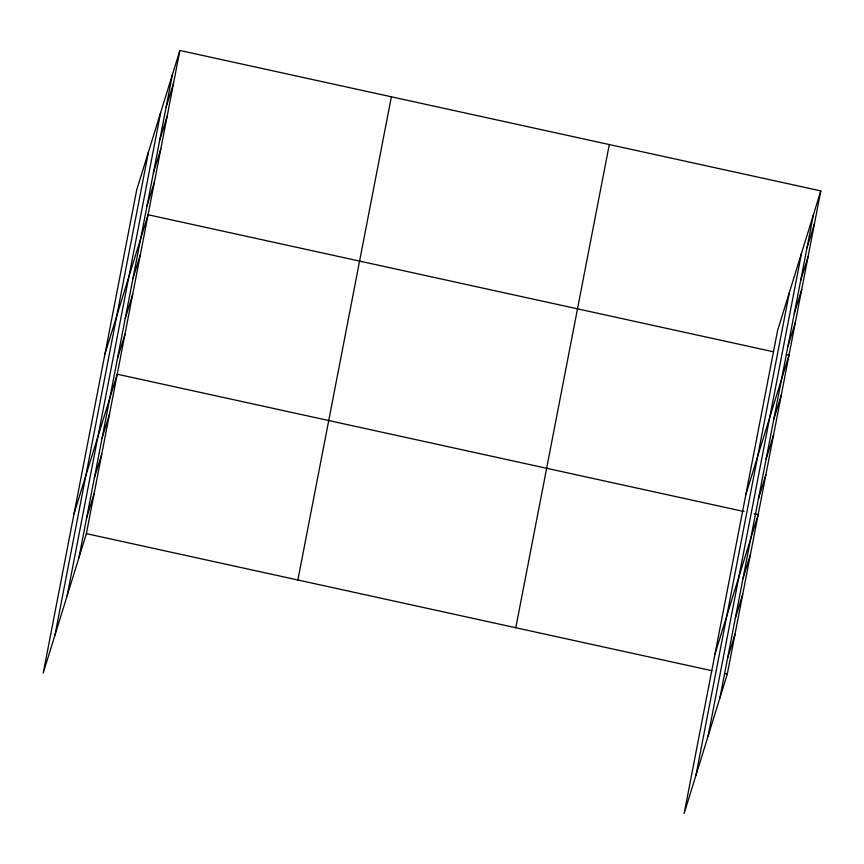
<?xml version="1.0" encoding="UTF-8"?>
<svg xmlns="http://www.w3.org/2000/svg" width="864" height="864" viewBox="0 0 864 864"><rect width="100%" height="100%" fill="white"/><g stroke="black" fill="none" stroke-linecap="round" stroke-linejoin="round"><path stroke-width="1.3" d="M54.994 635.008L148.5 151.837M67.133 595.771L160.65 112.601M78.926 557.69L172.433 74.509M179.874 50.468L136.706 189.918L43.2 673.099L86.368 533.65L179.874 50.468L820.8 190.901L727.294 674.082L684.126 813.532L777.632 330.35L820.8 190.901M297.875 579.992L391.381 96.811M515.786 627.739L609.293 144.558M695.909 775.44L789.426 292.27M708.059 736.204L801.565 253.022M719.852 698.123L813.359 214.942M166.072 107.363L173.513 83.322M159.721 140.227L167.162 116.186M153.36 173.081L160.801 149.04M146.999 205.934L154.44 181.894M104.911 354.197L148.079 214.747L773.626 351.81M132.926 278.651L140.368 254.61M125.215 318.514L132.656 294.473M117.493 358.376L124.945 334.336M74.056 513.648L117.223 374.198L744.044 511.542M102.071 438.102L109.512 414.061M94.36 477.965L101.801 453.924M86.638 517.828L94.079 493.787M806.998 247.795L814.439 223.754M800.636 280.649L808.078 256.619M794.286 313.513L801.727 289.472M787.925 346.367L795.366 322.326M745.837 494.629L789.005 355.18L786.445 354.618M773.852 419.083L781.294 395.042M766.141 458.946L773.582 434.905M758.419 498.809L765.86 474.768M714.982 654.08L758.149 514.631L754.304 513.788M742.997 578.534L750.438 554.494M735.275 618.397L742.716 594.356M727.564 658.26L735.005 634.219M86.368 533.65L711.904 670.712M724.723 673.52L727.294 674.082"/></g></svg>
